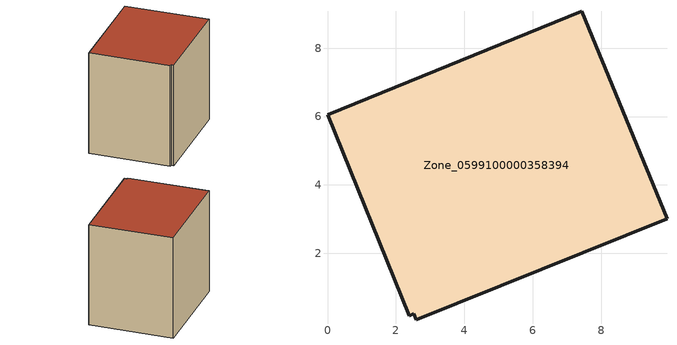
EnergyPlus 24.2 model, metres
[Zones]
Zone_0599100000358394
 floor ground (C_G): 2.53,0.23 2.39,0.18 0,6.05 7.44,9.09 9.93,3.01 2.59,0.05 z3.66
 wall outside (C_F): 9.93,3.01 7.44,9.09 0,6.05 2.39,0.18 2.53,0.23 2.59,0.05 9.93,3.01 z3.66:11.9
 roof outside (C_R): 2.53,0.23 2.59,0.05 9.93,3.01 7.44,9.09 0,6.05 2.39,0.18 z11.9
[BUILDING]
Pand.0599100000358394: North Axis=0; Terrain=City; Loads Convergence Tolerance Value=0.04; Temperature Convergence Tolerance Value=0.4; Solar Distribution=FullExterior; Maximum Number of Warmup Days=25; Minimum Number of Warmup Days=1
[Site:Location]
Rotterdam.The.Hague.AP_ZH_NLD Design_Conditions: Latitude=51.96; Longitude=4.45; Time Zone=1; Elevation=-4.5
[SITE:GROUNDTEMPERATURE:BUILDINGSURFACE]
18, 18, 18, 18, 18, 18, 18, 18, 18, 18, 18, 18
[MATERIAL] Thermal Absorptance=0.9; Solar Absorptance=0.7; Visible Absorptance=0.7
Name | Roughness | Thickness | Conductivity | Density | Specific Heat
G.TC.1992-2005 | MediumSmooth | 0.15 | 0.06 | 540 | 1210
F.TC.1992-2005 | Rough | 0.3 | 0.12 | 1920 | 840
R.TC.1992-2005 | MediumRough | 0.2 | 0.08 | 1500 | 1000
[CONSTRUCTION]
C_G: G.TC.1992-2005
C_F: F.TC.1992-2005
C_R: R.TC.1992-2005
[ZONE]
Zone_0599100000358394: Type=1; Multiplier=1; Ceiling Height=Autocalculate; Volume=Autocalculate; Floor Area=autocalculate; Part of Total Floor Area=Yes
[ZONEINFILTRATION:DESIGNFLOWRATE]
Infil_Zone_0599100000358394: Zone or ZoneList or Space or SpaceList=Zone_0599100000358394; Schedule=AlwaysOn; Design Flow Rate Calculation Method=Flow/Area; Flow Rate per Floor Area=0.0015; Constant Term Coefficient=1; Temperature Term Coefficient=0; Velocity Term Coefficient=0; Velocity Squared Term Coefficient=0
[HVACTEMPLATE:ZONE:IDEALLOADSAIRSYSTEM]
Zone_0599100000358394: Maximum Heating Supply Air Temperature=50; Minimum Cooling Supply Air Temperature=13; Maximum Heating Supply Air Humidity Ratio=0.0156; Minimum Cooling Supply Air Humidity Ratio=0.0077; Heating Limit=NoLimit; Cooling Limit=NoLimit; Dehumidification Control Type=ConstantSensibleHeatRatio; Cooling Sensible Heat Ratio=0.7; Dehumidification Setpoint=60; Humidification Control Type=None; Humidification Setpoint=30; Outdoor Air Method=None; Outdoor Air Flow Rate per Person=0.00944; Outdoor Air Flow Rate per Zone Floor Area=0; Outdoor Air Flow Rate per Zone=0; Demand Controlled Ventilation Type=None; Outdoor Air Economizer Type=NoEconomizer; Heat Recovery Type=None; Sensible Heat Recovery Effectiveness=0.7; Latent Heat Recovery Effectiveness=0.65
[ZONECONTROL:THERMOSTAT]
ThermostatControl_Zone_0599100000358394: Zone or ZoneList=Zone_0599100000358394; Control Type Schedule=DualSetpointControlType; Control 1=Thermostat_Zone_0599100000358394; Temperature Difference Between Cutout And Setpoint=0
[THERMOSTATSETPOINT:DUALSETPOINT]
Thermostat_Zone_0599100000358394: Heating Setpoint Temperature Schedule=HeatingSetpoint_Zone_0599100000358394; Cooling Setpoint Temperature Schedule=CoolingSetpoint_Zone_0599100000358394
[SCHEDULE:COMPACT]
HeatingSetpoint_Zone_0599100000358394: Through: 12/31, For: AllDays, Until: 24:00, 21
CoolingSetpoint_Zone_0599100000358394: Through: 12/31, For: AllDays, Until: 24:00, 24
DualSetpointControlType: Through: 12/31, For: AllDays, Until: 24:00, 4
AlwaysOn: Through: 12/31, For: AllDays, Until: 24:00, 1
